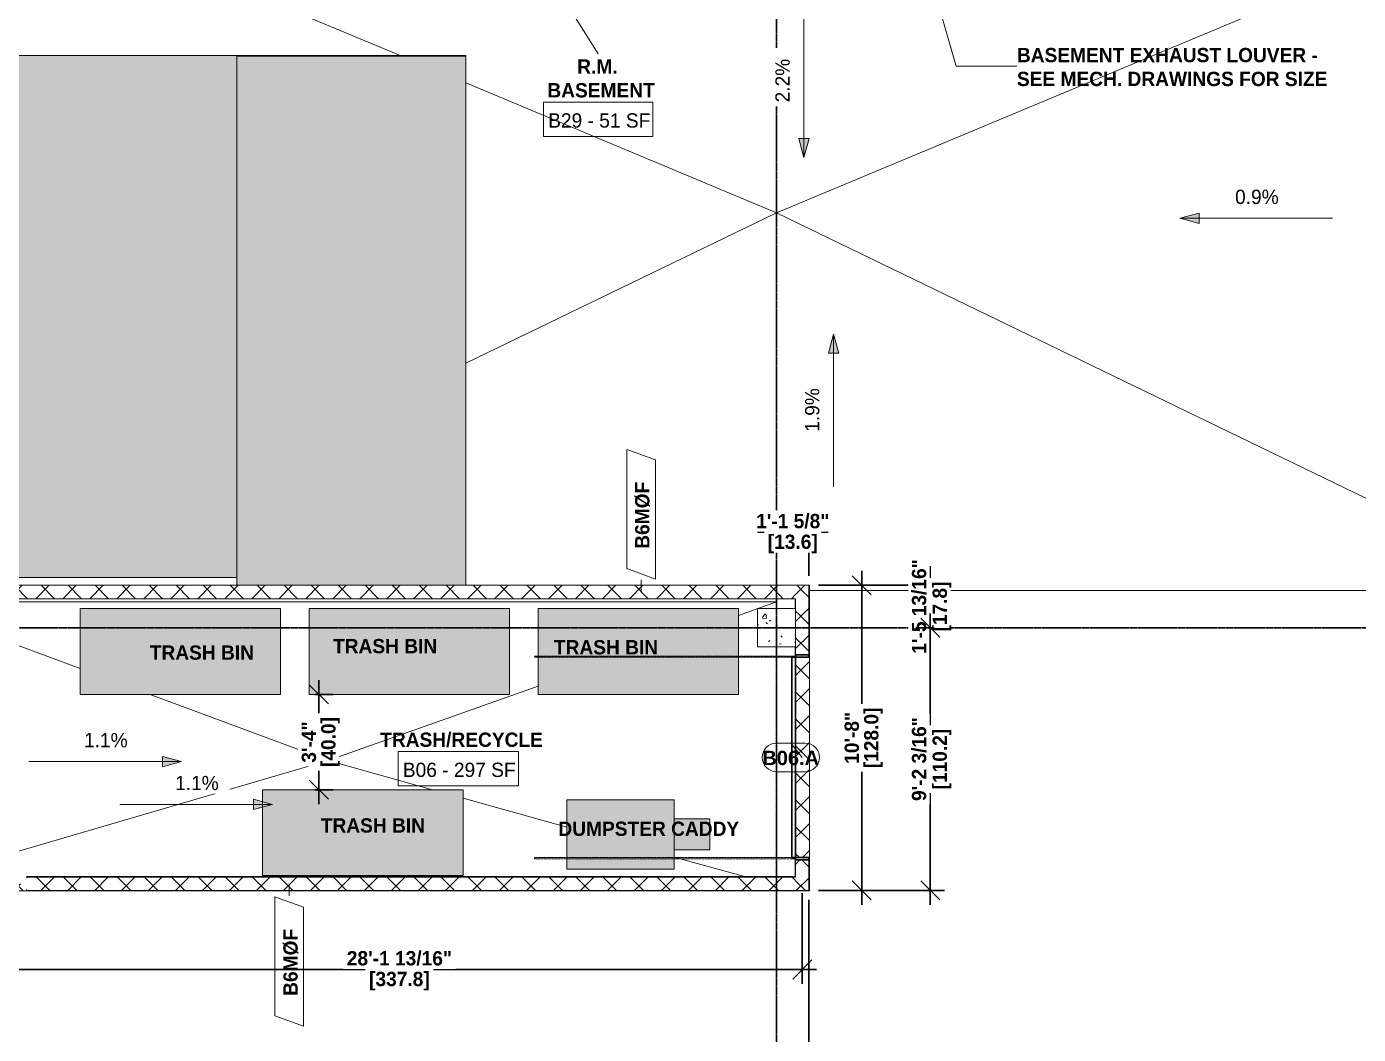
# Model space of a CAD drawing. Header units: inches. Extents: x -4124 to -1807, y 11006 to 12379.
# Drawn here: x -3142 to -2583, y 11365 to 11787 of the extents above; entities that cross this region are included whole.
import ezdxf

# ---------------------------------------------------------------- set-up
doc = ezdxf.new("R2010")
doc.units = ezdxf.units.IN
doc.header["$MEASUREMENT"] = 0
for name, pattern in [('Dash', [0.25, 0.125, -0.125]), ('Grid Line 1_2_', [0.875, 0.5, -0.125, 0.125, -0.125]), ('Grid Line 1_2__2_', [0.875, 0.5, -0.125, 0.125, -0.125])]:
    doc.linetypes.add(name, pattern=pattern)
for name, color, linetype, lineweight in [('0-1', 7, 'Continuous', 5), ('0-5', 8, 'Continuous', 9), ('A-ANNO-DIMS-1', 211, 'Continuous', 30), ('A-AREA-IDEN', 2, 'Continuous', 9), ('A-DOOR-3', 31, 'Continuous', 9), ('A-DOOR-4', 31, 'Continuous', 30), ('A-DOOR-FRAM', 31, 'Continuous', 30), ('A-DOOR-HDLN', 31, 'Dash', 18), ('A-DOOR-IDEN', 31, 'Continuous', 9), ('A-FLOR-1', 9, 'Continuous', 18), ('A-FLOR-2', 7, 'Continuous', 9), ('A-FLOR-3', 253, 'Continuous', 5), ('A-GENM', 5, 'Continuous', 9), ('A-WALL-IDEN', 211, 'Continuous', 9), ('A-WALL-PATT-4', 252, 'Continuous', 9), ('A-WALL-PATT-5', 111, 'Continuous', 9), ('G-ANNO-DIMS', 111, 'Continuous', 9), ('G-ANNO-TEXT', 231, 'Continuous', 9), ('Q-SPCQ', 91, 'Continuous', 9), ('S-COLS', 52, 'Continuous', 9), ('S-COLS-1', 7, 'Continuous', 9), ('S-FNDN-3', 7, 'Continuous', 9), ('S-FNDN-6', 32, 'Continuous', 9), ('S-GRID-1', 1, 'Grid Line 1_2_', 9), ('S-GRID-2', 1, 'Grid Line 1_2__2_', 30)]:
    doc.layers.add(name, color=color, linetype=linetype, lineweight=lineweight)
doc.styles.add('Arial_B', font='arialbd.ttf', dxfattribs={"height": 6})
doc.styles.add('Century Gothic', font='ufonts.com_century-gothic.ttf', dxfattribs={"height": 6})
doc.styles.add('Century Gothic_B', font='GOTHICB.TTF', dxfattribs={"height": 6})
doc.dimstyles.new('OD__1_16__Tol__', dxfattribs={"dimscale": 12, "dimtxt": 6.26501, "dimasz": 0.666667, "dimexe": 0.5, "dimexo": 0.333333, "dimgap": 0.083333, "dimtad": 1, "dimdec": 4, "dimrnd": 0.0625, "dimzin": 3, "dimdsep": 46, "dimlunit": 4, "dimtxsty": 'Century Gothic_B', "dimblk1": 'OBLIQUE', "dimblk2": 'OBLIQUE', "dimsah": 1, "dimcen": 0.09, "dimdle": 0.5, "dimazin": 0, "dimtfac": 1, "dimtdec": 4, "dimtix": 1, "dimtmove": 0, "dimatfit": 3, "dimfxl": 1, "dimtvp": 1, "dimtfill": 1, "dimfrac": 2, "dimtolj": 1, "dimtzin": 0, "dimlwd": 30, "dimlwe": 30, "dimarcsym": 2})
pattern_1 = [(45, (0, 0), (-5.656854, 5.656854), []), (135, (0, 0), (-5.656854, -5.656854), [])]

# ---------------------------------------------------------------- blocks, each defined once
blk = doc.blocks.new('CTR - 1st Phase - Shell_rvt-1-ENLARGED FLOOR PLAN - BASEMENT - EAST')
at = {"layer": 'A-FLOR-1'}
for p, q in [((-3146.32, 11842.65), (-2985.07, 11775.19)), ((-2521.39, 11837.19), (-2827.32, 11709.19)), ((-2957.55, 11763.68), (-2827.32, 11709.19)), ((-2957.55, 11646.12), (-2827.32, 11709.19)), ((-2827.32, 11709.19), (-2500.32, 11550.83)), ((-2500.32, 11550.83), (-2813.51, 11550.83)), ((-3154.32, 11546.03), (-2827.32, 11546.03)), ((-2843.26, 11540.39), (-2827.32, 11546.03)), ((-2827.32, 11546.03), (-2827.32, 11543.19)), ((-3119.26, 11518.14), (-3146.32, 11528.21)), ((-2827.32, 11527.19), (-2827.32, 11430.8)), ((-3015.33, 11479.46), (-3089.97, 11507.24)), ((-3015.33, 11479.46), (-2927.26, 11510.65)), ((-3177.95, 11431.82), (-3015.33, 11479.46)), ((-2971.48, 11467.24), (-3015.33, 11479.46)), ((-2915.26, 11451.57), (-2958.75, 11463.69)), ((-2840.78, 11430.8), (-2870.26, 11439.02))]:
    blk.add_line(p, q, dxfattribs=at)
at = {"layer": 'A-FLOR-2'}
for p, q in [((-3017.11, 11775.19), (-2985.07, 11775.19)), ((-2985.07, 11775.19), (-2957.55, 11775.19)), ((-2957.55, 11775.19), (-2957.55, 11774.99))]:
    blk.add_line(p, q, dxfattribs=at)
at = {"layer": 'S-GRID-1'}
for p, q in [((-2827.32, 11005.88), (-2827.32, 12345.93)), ((-1807.14, 11535.19), (-4091.58, 11535.19))]:
    blk.add_line(p, q, dxfattribs=at)
blk = doc.blocks.new('Floors 1 - Floors 1-1684033-ENLARGED FLOOR PLAN - BASEMENT - EAST')
at = {"layer": 'A-FLOR-2'}
blk.add_line((-3053.55, 11775.19), (-3017.11, 11775.19), dxfattribs=at)
blk = doc.blocks.new('CTR - 1st Phase - Structure_rvt-1-ENLARGED FLOOR PLAN - BASEMENT - EAST')
at = {"layer": 'A-FLOR-3'}
for points in [[(-3053.55, 11556.19), (-3053.55, 11775.19), (-3562.18, 11775.19), (-3562.18, 11556.19), (-3054.24, 11556.19)], [(-3050.4, 11552.99), (-2957.55, 11552.99), (-2957.55, 11774.99), (-3053.55, 11774.99), (-3053.55, 11552.99)]]:
    blk.add_hatch(color=256, dxfattribs=at).paths.add_polyline_path(points, flags=0)
at = {"layer": 'A-WALL-PATT-4'}
h = blk.add_hatch(dxfattribs=at)
h.set_pattern_fill('FP_7', color=256, style=0, pattern_type=2)
h.set_pattern_definition(pattern_1)
h.paths.add_polyline_path([(-2819.32, 11547.36), (-2819.51, 11547.36), (-2819.51, 11543.19), (-2819.32, 11543.19), (-2819.32, 11547.18)], flags=0)
h.paths.add_polyline_path([(-2813.7, 11552.99), (-2819.32, 11552.99), (-2819.32, 11547.36), (-2814.64, 11552.05)], flags=0)
h.paths.add_polyline_path([(-2819.32, 11438.8), (-2813.7, 11438.8), (-2813.7, 11437.8), (-2819.32, 11437.8)], flags=0)
h.paths.add_polyline_path([(-2819.32, 11424.8), (-2813.51, 11424.8), (-2813.51, 11552.99), (-2813.7, 11552.99), (-2813.7, 11552.16), (-2816.99, 11537.59), (-2818.6, 11544.34), (-2819.32, 11543.11), (-2819.34, 11527.19), (-2819.51, 11527.19), (-2819.51, 11522.8), (-2819.32, 11522.8), (-2819.32, 11438.8), (-2819.51, 11438.8), (-2819.51, 11430.61), (-2819.32, 11430.61), (-2819.32, 11424.99), (-2819.51, 11424.99), (-2819.51, 11424.8)], flags=0)
h.paths.add_polyline_path([(-2819.07, 11522.8), (-2819.32, 11522.8), (-2819.32, 11523.8), (-2813.7, 11523.8), (-2813.7, 11522.8), (-2814.64, 11522.8)], flags=0)
h = blk.add_hatch(dxfattribs=at)
h.set_pattern_fill('FP_7', color=256, style=0, pattern_type=2)
h.set_pattern_definition(pattern_1)
h.paths.add_polyline_path([(-3182.28, 11424.8), (-2819.51, 11424.8), (-2819.51, 11430.8), (-3141.7, 11430.8), (-3141.7, 11425.36), (-3143.7, 11425.36), (-3143.7, 11427.3), (-3144.32, 11427.3), (-3144.32, 11429.18), (-3143.7, 11429.18), (-3143.7, 11430.8), (-3179.7, 11430.8), (-3179.7, 11429.18), (-3179.07, 11429.18), (-3179.07, 11427.3), (-3179.7, 11427.3), (-3179.7, 11425.36), (-3181.7, 11425.36), (-3181.7, 11430.8), (-3192.07, 11430.8), (-3192.07, 11430.61), (-3197.7, 11430.61), (-3197.7, 11430.8), (-3197.89, 11430.8), (-3197.89, 11424.8), (-3194.22, 11424.8)], flags=0)
at = {"layer": 'S-COLS'}
h = blk.add_hatch(dxfattribs=at)
h.set_pattern_fill('FP_2', color=256, style=0, pattern_type=2)
h.set_pattern_definition([(50, (0, 0), (18.362056, -1.606828), [1.92, -21.12]), (355, (0, 0), (-3.552257, 19.255874), [1.536, -16.896]), (100.451, (1.53, -0.134), (14.81021, 17.649286), [1.632, -17.949]), (46.184, (0, 5.12), (27.32125, -4.237615), [2.88, -31.68]), (96.636, (2.277, 4.767), (23.927535, 24.937167), [2.448, -26.924]), (351.184, (0, 5.12), (23.927645, 24.937426), [2.304, -25.344]), (21, (2.56, 3.84), (15.28081, -10.307465), [1.92, -21.12]), (326, (2.56, 3.84), (6.22856, 18.563735), [1.536, -16.896]), (71.451, (3.833, 2.981), (21.509846, 8.25628), [1.632, -17.949]), (37.5, (0, 0), (0.3110953, 8.5225365), [0.845, -15.846, 0.845, -16.307, -16.96]), (37.5, (0, 0), (0.3110953, 8.5225365), [-33.843, 0.845, -16.115]), (7.5, (0, 0), (6.7346365, 10.0974314), [0.845, -8.934, 0.845, -15.462, -6.464]), (7.5, (0, 0), (6.7346365, 10.0974314), [-26.086, 0.845, -5.619]), (327.5, (-5.709, 0), (13.6661073, -0.5771864), [0.845, -5.555, 0.845, -19.123, -26.496]), (327.5, (-5.709, 0), (13.6661073, -0.5771864), [-26.368, 0.845, -25.651]), (317.5, (-8.269, 0), (14.929853, 2.562859), [0.845, -7.475, 0.845, -12.416, -18.816]), (317.5, (-8.269, 0), (14.929853, 2.562859), [-21.581, 0.845, -17.971])])
h.paths.add_polyline_path([(-2819.32, 11527.19), (-2819.32, 11543.19), (-2835.32, 11543.19), (-2835.32, 11527.19), (-2819.34, 11527.19)], flags=0)
at = {"layer": 'A-FLOR-2'}
for p, q in [((-3053.55, 11775.19), (-3154.32, 11775.19)), ((-3053.55, 11556.19), (-3053.55, 11775.19)), ((-2957.55, 11774.99), (-3053.55, 11774.99)), ((-3053.55, 11774.99), (-3053.55, 11552.99)), ((-2957.55, 11552.99), (-2957.55, 11774.99)), ((-3154.32, 11556.19), (-3053.55, 11556.19))]:
    blk.add_line(p, q, dxfattribs=at)
at = {"layer": 'S-COLS-1'}
for p, q in [((-2819.51, 11543.19), (-2835.32, 11543.19)), ((-2835.32, 11543.19), (-2835.32, 11543.11)), ((-2835.32, 11543.11), (-2835.32, 11527.27)), ((-2819.32, 11543.19), (-2819.51, 11543.19)), ((-2819.32, 11543.11), (-2819.32, 11543.19)), ((-2819.32, 11527.27), (-2819.32, 11543.11)), ((-2835.32, 11527.27), (-2835.32, 11527.19)), ((-2835.32, 11527.19), (-2819.51, 11527.19)), ((-2819.51, 11527.19), (-2819.32, 11527.19)), ((-2819.32, 11527.19), (-2819.32, 11527.27))]:
    blk.add_line(p, q, dxfattribs=at)
at = {"layer": 'S-FNDN-3'}
for p, q in [((-2813.51, 11552.99), (-2819.51, 11552.99)), ((-2813.51, 11424.8), (-2813.51, 11552.99)), ((-2819.51, 11546.99), (-2819.51, 11543.19)), ((-2819.51, 11543.19), (-2819.32, 11543.19)), ((-2819.32, 11543.19), (-2819.32, 11543.11)), ((-2819.32, 11543.11), (-2819.32, 11527.27)), ((-2819.51, 11527.19), (-2819.51, 11522.8)), ((-2819.32, 11527.19), (-2819.51, 11527.19)), ((-2819.32, 11527.27), (-2819.32, 11527.19)), ((-2819.51, 11438.8), (-2819.51, 11430.8)), ((-2819.51, 11430.8), (-3141.7, 11430.8)), ((-3197.89, 11424.8), (-2819.51, 11424.8)), ((-2819.51, 11424.8), (-2813.51, 11424.8))]:
    blk.add_line(p, q, dxfattribs=at)
at = {"layer": 'S-GRID-2'}
for p, q in [((-2827.32, 11005.88), (-2827.32, 12247.5)), ((-1807.14, 11535.19), (-4076.95, 11535.19))]:
    blk.add_line(p, q, dxfattribs=at)
at = {"layer": '0-5'}
blk.add_blockref('Floors 1 - Floors 1-1684033-ENLARGED FLOOR PLAN - BASEMENT - EAST', (0, 0), dxfattribs=at)
blk = doc.blocks.new('Trash_Bin_3753 - 2-Yard Bin-2253474-ENLARGED FLOOR PLAN - BASEMENT - EAST')
at = {"layer": 'Q-SPCQ'}
blk.add_hatch(color=256, dxfattribs=at).paths.add_polyline_path([(3.26, -18), (42, -18), (42, 18), (-42, 18), (-42, -18), (-30.42, -18)], flags=0)
for p, q in [((-42, -18), (-42, 18)), ((42, 18), (-42, 18)), ((42, 18), (42, -18)), ((42, -18), (-42, -18))]:
    blk.add_line(p, q, dxfattribs=at)
blk = doc.blocks.new('OVERHEAD GARAGE DOOR - 7_X8_-2198361-ENLARGED FLOOR PLAN - BASEMENT - EAST')
at = {"layer": 'A-DOOR-4'}
for p, q in [((42, -2.9375), (-42, -2.9375)), ((-42, -2.9375), (-42, -4.4375)), ((-42, -4.4375), (42, -4.4375)), ((42, -4.4375), (42, -2.9375))]:
    blk.add_line(p, q, dxfattribs=at)
at = {"layer": 'A-DOOR-FRAM'}
for p, q in [((-42, 2.6875), (-43, 2.6875)), ((-43, 2.6875), (-43, -2.9375)), ((-42, -2.9375), (-42, 2.6875)), ((42, 2.6875), (42, -2.9375)), ((43, 2.6875), (42, 2.6875)), ((43, -2.9375), (43, 2.6875)), ((-43, -2.9375), (-42, -2.9375)), ((42, -2.9375), (43, -2.9375))]:
    blk.add_line(p, q, dxfattribs=at)
at = {"layer": 'A-DOOR-HDLN'}
for p, q in [((-42.5, -112.4375), (-42.5, -2.9375)), ((-42, -4.4375), (-42, -112.4375)), ((42, -4.4375), (42, -112.4375)), ((42.5, -112.4375), (42.5, -2.9375)), ((-42, -112.4375), (-42.5, -112.4375)), ((42, -112.4375), (42.5, -112.4375))]:
    blk.add_line(p, q, dxfattribs=at)
blk = doc.blocks.new('Dumpster Caddy - Dumpster Caddy-2254731-ENLARGED FLOOR PLAN - BASEMENT - EAST')
at = {"layer": 'A-GENM'}
for points in [[(45, 0), (45, 29), (0, 29), (0, 0)], [(45, 8), (60, 8), (60, 21), (45, 21), (45, 14.84)]]:
    blk.add_hatch(color=256, dxfattribs=at).paths.add_polyline_path(points, flags=0)
for p, q in [((45, 29), (0, 29)), ((0, 29), (0, 0)), ((45, 0), (45, 29)), ((60, 21), (45, 21)), ((60, 8), (60, 21)), ((45, 8), (60, 8)), ((0, 0), (45, 0))]:
    blk.add_line(p, q, dxfattribs=at)
blk = doc.blocks.new('Door Tag - Plans-594102-ENLARGED FLOOR PLAN - BASEMENT - EAST')
at = {"layer": 'A-DOOR-IDEN'}
for p, q in [((0.09375, 0.09375), (-0.09375, 0.09375)), ((-0.09375, -0.09375), (0.09375, -0.09375))]:
    blk.add_line(p, q, dxfattribs=at)
for centre, start, end in [((-0.09375, 0), 90, 270), ((0.09375, 0), 270, 90)]:
    blk.add_arc(centre, 0.09375, start, end, dxfattribs=at)
blk = doc.blocks.new('_Oblique')
at = {"color": 0, "linetype": 'ByBlock', "lineweight": -2}
blk.add_line((-0.5, -0.5), (0.5, 0.5), dxfattribs=at)
blk = doc.blocks.new('DIMBLOCK30-ENLARGED FLOOR PLAN - BASEMENT - EAST')
at = {"layer": 'A-ANNO-DIMS-1', "color": 0, "lineweight": 30, "transparency": 16777216}
for p, q in [((-2816.51, 11423.8), (-2816.51, 11385.85)), ((-3160.32, 11391.85), (-2810.51, 11391.85)), ((-3154.32, 11393.5), (-3154.32, 11385.85))]:
    blk.add_line(p, q, dxfattribs=at)
at = {"layer": 'Defpoints', "color": 0, "transparency": 16777216}
for p in [(-2816.51, 11427.8), (-3154.32, 11397.5), (-2816.51, 11391.85)]:
    blk.add_point(p, dxfattribs=at)
at = {"layer": 'A-ANNO-DIMS-1', "color": 0, "lineweight": 30, "transparency": 16777216, "xscale": 7.999999999999998, "yscale": 7.999999999999998, "zscale": 7.999999999999998, "rotation": 180}
blk.add_blockref('_Oblique', (-3154.32, 11391.85), dxfattribs=at)
at = {"layer": 'A-ANNO-DIMS-1', "color": 0, "lineweight": 30, "transparency": 16777216, "xscale": 7.999999999999998, "yscale": 7.999999999999998, "zscale": 7.999999999999998}
blk.add_blockref('_Oblique', (-2816.51, 11391.85), dxfattribs=at)
at = {"layer": 'A-ANNO-DIMS-1', "color": 0, "transparency": 16777216, "insert": (-2985.42, 11396.47), "char_height": 6, "attachment_point": 5, "style": 'Century Gothic_B', "bg_fill": 3, "box_fill_scale": 1.25, "bg_fill_color": 256, "bg_fill_true_color": 13158600, "bg_fill_transparency": 0}
blk.add_mtext('\\A1;28\'-1 13/16"', dxfattribs=at)
at = {"layer": 'A-ANNO-DIMS-1', "color": 0, "transparency": 16777216, "insert": (-2985.42, 11386.96), "char_height": 6, "attachment_point": 5, "style": 'Century Gothic_B', "bg_fill": 3, "box_fill_scale": 1.25, "bg_fill_color": 256, "bg_fill_true_color": 13158600, "bg_fill_transparency": 0}
blk.add_mtext('\\A1;[337.8]', dxfattribs=at)
blk = doc.blocks.new('DIMBLOCK31-ENLARGED FLOOR PLAN - BASEMENT - EAST')
at = {"layer": 'A-ANNO-DIMS-1', "color": 0, "lineweight": 30, "transparency": 16777216}
for p, q in [((-2762.85, 11552.99), (-2762.85, 11560.99)), ((-2809.7, 11552.99), (-2756.85, 11552.99)), ((-2762.85, 11552.99), (-2762.85, 11535.19)), ((-2761.19, 11535.19), (-2768.85, 11535.19)), ((-2762.85, 11535.19), (-2762.85, 11527.19))]:
    blk.add_line(p, q, dxfattribs=at)
at = {"layer": 'Defpoints', "color": 0, "transparency": 16777216}
blk.add_point((-2813.7, 11552.99), dxfattribs=at)
at = {"layer": 'A-ANNO-DIMS-1', "color": 0, "lineweight": 30, "transparency": 16777216, "xscale": 7.999999999999998, "yscale": 7.999999999999998, "zscale": 7.999999999999998}
for p, rotation in [((-2762.85, 11552.99), 270), ((-2762.85, 11535.19), 90)]:
    blk.add_blockref('_Oblique', p, dxfattribs=dict(at, rotation=rotation))
at = {"layer": 'A-ANNO-DIMS-1', "color": 0, "transparency": 16777216, "insert": (-2767.47, 11544.09), "char_height": 6, "attachment_point": 5, "rotation": 90, "style": 'Century Gothic_B', "bg_fill": 3, "box_fill_scale": 1.25, "bg_fill_color": 256, "bg_fill_true_color": 13158600, "bg_fill_transparency": 0}
blk.add_mtext('\\A1;1\'-5 13/16"', dxfattribs=at)
at = {"layer": 'A-ANNO-DIMS-1', "color": 0, "transparency": 16777216, "insert": (-2757.96, 11544.09), "char_height": 6, "attachment_point": 5, "rotation": 90, "style": 'Century Gothic_B', "bg_fill": 3, "box_fill_scale": 1.25, "bg_fill_color": 256, "bg_fill_true_color": 13158600, "bg_fill_transparency": 0}
blk.add_mtext('\\A1;[17.8]', dxfattribs=at)
at = {"layer": 'Defpoints', "color": 0, "transparency": 16777216}
for p in [(-2762.85, 11535.19), (-2757.19, 11535.19)]:
    blk.add_point(p, dxfattribs=at)
blk = doc.blocks.new('DIMBLOCK32-ENLARGED FLOOR PLAN - BASEMENT - EAST')
at = {"layer": 'A-ANNO-DIMS-1', "color": 0, "lineweight": 30, "transparency": 16777216}
for p, q in [((-2762.85, 11541.19), (-2762.85, 11418.99)), ((-2761.19, 11535.19), (-2768.85, 11535.19)), ((-2809.7, 11424.99), (-2756.85, 11424.99))]:
    blk.add_line(p, q, dxfattribs=at)
at = {"layer": 'Defpoints', "color": 0, "transparency": 16777216}
for p in [(-2757.19, 11535.19), (-2813.7, 11424.99), (-2762.85, 11424.99)]:
    blk.add_point(p, dxfattribs=at)
at = {"layer": 'A-ANNO-DIMS-1', "color": 0, "lineweight": 30, "transparency": 16777216, "xscale": 7.999999999999998, "yscale": 7.999999999999998, "zscale": 7.999999999999998}
for p, rotation in [((-2762.85, 11535.19), 90), ((-2762.85, 11424.99), 270)]:
    blk.add_blockref('_Oblique', p, dxfattribs=dict(at, rotation=rotation))
at = {"layer": 'A-ANNO-DIMS-1', "color": 0, "transparency": 16777216, "insert": (-2767.47, 11480.09), "char_height": 6, "attachment_point": 5, "rotation": 90, "style": 'Century Gothic_B', "bg_fill": 3, "box_fill_scale": 1.25, "bg_fill_color": 256, "bg_fill_true_color": 13158600, "bg_fill_transparency": 0}
blk.add_mtext('\\A1;9\'-2 3/16"', dxfattribs=at)
at = {"layer": 'A-ANNO-DIMS-1', "color": 0, "transparency": 16777216, "insert": (-2757.96, 11480.09), "char_height": 6, "attachment_point": 5, "rotation": 90, "style": 'Century Gothic_B', "bg_fill": 3, "box_fill_scale": 1.25, "bg_fill_color": 256, "bg_fill_true_color": 13158600, "bg_fill_transparency": 0}
blk.add_mtext('\\A1;[110.2]', dxfattribs=at)
blk = doc.blocks.new('Wall Tag - Arch Wall-633520-ENLARGED FLOOR PLAN - BASEMENT - EAST')
at = {"layer": 'A-WALL-IDEN'}
for p, q in [((-0.3561, 0.0937), (-0.4244, -0.0937)), ((0.4244, 0.0937), (-0.3561, 0.0937)), ((0.3561, -0.0937), (0.4244, 0.0937)), ((-0.4244, -0.0937), (0.3561, -0.0937))]:
    blk.add_line(p, q, dxfattribs=at)
blk = doc.blocks.new('DIMBLOCK39-ENLARGED FLOOR PLAN - BASEMENT - EAST')
at = {"layer": 'A-ANNO-DIMS-1', "color": 0, "lineweight": 30, "transparency": 16777216}
for p, q in [((-3019.19, 11461.24), (-3019.19, 11513.24)), ((-3020.85, 11507.24), (-3013.19, 11507.24)), ((-3020.85, 11467.24), (-3013.19, 11467.24))]:
    blk.add_line(p, q, dxfattribs=at)
at = {"layer": 'Defpoints', "color": 0, "transparency": 16777216}
for p in [(-3024.85, 11507.24), (-3019.19, 11507.24), (-3024.85, 11467.24)]:
    blk.add_point(p, dxfattribs=at)
at = {"layer": 'A-ANNO-DIMS-1', "color": 0, "lineweight": 30, "transparency": 16777216, "xscale": 7.999999999999998, "yscale": 7.999999999999998, "zscale": 7.999999999999998}
for p, rotation in [((-3019.19, 11507.24), 90), ((-3019.19, 11467.24), 270)]:
    blk.add_blockref('_Oblique', p, dxfattribs=dict(at, rotation=rotation))
at = {"layer": 'A-ANNO-DIMS-1', "color": 0, "transparency": 16777216, "insert": (-3023.34, 11487.24), "char_height": 6, "attachment_point": 5, "rotation": 90, "style": 'Century Gothic_B', "bg_fill": 3, "box_fill_scale": 1.25, "bg_fill_color": 256, "bg_fill_true_color": 13158600, "bg_fill_transparency": 0}
blk.add_mtext('\\A1;3\'-4"', dxfattribs=at)
at = {"layer": 'A-ANNO-DIMS-1', "color": 0, "transparency": 16777216, "insert": (-3014.3, 11487.24), "char_height": 6, "attachment_point": 5, "rotation": 90, "style": 'Century Gothic_B', "bg_fill": 3, "box_fill_scale": 1.25, "bg_fill_color": 256, "bg_fill_true_color": 13158600, "bg_fill_transparency": 0}
blk.add_mtext('\\A1;[40.0]', dxfattribs=at)
blk = doc.blocks.new('DIMBLOCK40-ENLARGED FLOOR PLAN - BASEMENT - EAST')
at = {"layer": 'A-ANNO-DIMS-1', "color": 0, "lineweight": 30, "transparency": 16777216}
for p, q in [((-2791.57, 11558.99), (-2791.57, 11418.99)), ((-2809.7, 11552.99), (-2785.57, 11552.99)), ((-2809.7, 11424.99), (-2785.57, 11424.99))]:
    blk.add_line(p, q, dxfattribs=at)
at = {"layer": 'Defpoints', "color": 0, "transparency": 16777216}
for p in [(-2813.7, 11552.99), (-2813.7, 11424.99), (-2791.57, 11424.99)]:
    blk.add_point(p, dxfattribs=at)
at = {"layer": 'A-ANNO-DIMS-1', "color": 0, "lineweight": 30, "transparency": 16777216, "xscale": 7.999999999999998, "yscale": 7.999999999999998, "zscale": 7.999999999999998}
for p, rotation in [((-2791.57, 11552.99), 90), ((-2791.57, 11424.99), 270)]:
    blk.add_blockref('_Oblique', p, dxfattribs=dict(at, rotation=rotation))
at = {"layer": 'A-ANNO-DIMS-1', "color": 0, "transparency": 16777216, "insert": (-2795.72, 11488.99), "char_height": 6, "attachment_point": 5, "rotation": 90, "style": 'Century Gothic_B', "bg_fill": 3, "box_fill_scale": 1.25, "bg_fill_color": 256, "bg_fill_true_color": 13158600, "bg_fill_transparency": 0}
blk.add_mtext('\\A1;10\'-8"', dxfattribs=at)
at = {"layer": 'A-ANNO-DIMS-1', "color": 0, "transparency": 16777216, "insert": (-2786.68, 11488.99), "char_height": 6, "attachment_point": 5, "rotation": 90, "style": 'Century Gothic_B', "bg_fill": 3, "box_fill_scale": 1.25, "bg_fill_color": 256, "bg_fill_true_color": 13158600, "bg_fill_transparency": 0}
blk.add_mtext('\\A1;[128.0]', dxfattribs=at)
blk = doc.blocks.new('DIMBLOCK41-ENLARGED FLOOR PLAN - BASEMENT - EAST')
at = {"layer": 'A-ANNO-DIMS-1', "color": 0, "lineweight": 30, "transparency": 16777216}
for p, q in [((-3197.7, 11420.99), (-3197.7, 11315.03)), ((-2813.7, 11420.99), (-2813.7, 11315.03)), ((-3203.7, 11321.03), (-2807.7, 11321.03))]:
    blk.add_line(p, q, dxfattribs=at)
at = {"layer": 'Defpoints', "color": 0, "transparency": 16777216}
for p in [(-3197.7, 11424.99), (-2813.7, 11424.99), (-2813.7, 11321.03)]:
    blk.add_point(p, dxfattribs=at)
at = {"layer": 'A-ANNO-DIMS-1', "color": 0, "lineweight": 30, "transparency": 16777216, "xscale": 7.999999999999998, "yscale": 7.999999999999998, "zscale": 7.999999999999998, "rotation": 180}
blk.add_blockref('_Oblique', (-3197.7, 11321.03), dxfattribs=at)
at = {"layer": 'A-ANNO-DIMS-1', "color": 0, "lineweight": 30, "transparency": 16777216, "xscale": 7.999999999999998, "yscale": 7.999999999999998, "zscale": 7.999999999999998}
blk.add_blockref('_Oblique', (-2813.7, 11321.03), dxfattribs=at)
at = {"layer": 'A-ANNO-DIMS-1', "color": 0, "transparency": 16777216, "insert": (-3005.7, 11325.18), "char_height": 6, "attachment_point": 5, "style": 'Century Gothic_B', "bg_fill": 3, "box_fill_scale": 1.25, "bg_fill_color": 256, "bg_fill_true_color": 13158600, "bg_fill_transparency": 0}
blk.add_mtext('\\A1;32\'-0"', dxfattribs=at)
at = {"layer": 'A-ANNO-DIMS-1', "color": 0, "transparency": 16777216, "insert": (-3005.7, 11316.14), "char_height": 6, "attachment_point": 5, "style": 'Century Gothic_B', "bg_fill": 3, "box_fill_scale": 1.25, "bg_fill_color": 256, "bg_fill_true_color": 13158600, "bg_fill_transparency": 0}
blk.add_mtext('\\A1;[384.0]', dxfattribs=at)
blk = doc.blocks.new('DIMBLOCK42-ENLARGED FLOOR PLAN - BASEMENT - EAST')
at = {"layer": 'A-ANNO-DIMS-1', "color": 0, "lineweight": 30, "transparency": 16777216}
for p, q in [((-2813.7, 11556.99), (-2813.7, 11581.22)), ((-2827.32, 11575.22), (-2835.32, 11575.22)), ((-2827.32, 11576.88), (-2827.32, 11569.22)), ((-2827.32, 11575.22), (-2813.7, 11575.22)), ((-2813.7, 11575.22), (-2805.7, 11575.22))]:
    blk.add_line(p, q, dxfattribs=at)
at = {"layer": 'Defpoints', "color": 0, "transparency": 16777216}
blk.add_point((-2813.7, 11552.99), dxfattribs=at)
at = {"layer": 'A-ANNO-DIMS-1', "color": 0, "lineweight": 30, "transparency": 16777216, "xscale": 7.999999999999998, "yscale": 7.999999999999998, "zscale": 7.999999999999998}
blk.add_blockref('_Oblique', (-2827.32, 11575.22), dxfattribs=at)
at = {"layer": 'A-ANNO-DIMS-1', "color": 0, "lineweight": 30, "transparency": 16777216, "xscale": 7.999999999999998, "yscale": 7.999999999999998, "zscale": 7.999999999999998, "rotation": 180}
blk.add_blockref('_Oblique', (-2813.7, 11575.22), dxfattribs=at)
at = {"layer": 'A-ANNO-DIMS-1', "color": 0, "transparency": 16777216, "insert": (-2820.51, 11579.84), "char_height": 6, "attachment_point": 5, "style": 'Century Gothic_B', "bg_fill": 3, "box_fill_scale": 1.25, "bg_fill_color": 256, "bg_fill_true_color": 13158600, "bg_fill_transparency": 0}
blk.add_mtext('\\A1;1\'-1 5/8"', dxfattribs=at)
at = {"layer": 'Defpoints', "color": 0, "transparency": 16777216}
blk.add_point((-2827.32, 11580.88), dxfattribs=at)
at = {"layer": 'A-ANNO-DIMS-1', "color": 0, "transparency": 16777216, "insert": (-2820.51, 11570.34), "char_height": 6, "attachment_point": 5, "style": 'Century Gothic_B', "bg_fill": 3, "box_fill_scale": 1.25, "bg_fill_color": 256, "bg_fill_true_color": 13158600, "bg_fill_transparency": 0}
blk.add_mtext('\\A1;[13.6]', dxfattribs=at)
at = {"layer": 'Defpoints', "color": 0, "transparency": 16777216}
blk.add_point((-2813.7, 11575.22), dxfattribs=at)

msp = doc.modelspace()

# ---------------------------------------------------------------- hatches: boundary and pattern name
at = {"layer": 'A-WALL-PATT-5'}
h = msp.add_hatch(dxfattribs=at)
h.set_pattern_fill('FP_7', color=256, style=0, pattern_type=2)
h.set_pattern_definition(pattern_1)
h.paths.add_polyline_path([(-2957.55421, 11547.3644), (-2819.32374, 11547.3644), (-2819.32374, 11552.9894), (-3154.32374, 11552.9894), (-3154.32374, 11547.3644), (-3016.71832, 11547.3644)], flags=0)
h = msp.add_hatch(dxfattribs=at)
h.set_pattern_fill('FP_7', color=256, style=0, pattern_type=2)
h.set_pattern_definition(pattern_1)
h.paths.add_polyline_path([(-2816.98531, 11537.56899), (-2813.69874, 11552.15714), (-2813.69874, 11552.9894), (-2819.32374, 11547.3644), (-2819.32374, 11543.11066), (-2818.60135, 11544.3384), (-2818.38713, 11543.44105)], flags=0)
h = msp.add_hatch(dxfattribs=at)
h.set_pattern_fill('FP_7', color=256, style=0, pattern_type=2)
h.set_pattern_definition(pattern_1)
h.paths.add_polyline_path([(-2819.51124, 11424.9894), (-2819.32374, 11424.9894), (-2819.32374, 11430.6144), (-2819.51124, 11430.6144), (-2819.51124, 11424.99267)], flags=0)
at = {"layer": 'G-ANNO-DIMS'}
for points in [[(-2815.79839, 11732.42673), (-2813.6548, 11740.42673), (-2817.94199, 11740.42673)], [(-2658.16625, 11706.9303), (-2650.16625, 11704.78671), (-2650.16625, 11709.0739)], [(-2803.36392, 11658.28541), (-2805.50751, 11650.28541), (-2801.22032, 11650.28541)], [(-3038.56326, 11461.07577), (-3046.56326, 11463.21937), (-3046.56326, 11458.93218)]]:
    msp.add_hatch(color=256, dxfattribs=at).paths.add_polyline_path(points, flags=0)

# ---------------------------------------------------------------- linework, layer by layer
at = {"layer": 'A-AREA-IDEN'}
msp.add_line((-2978.5718, 11897.9513), (-2902.12948, 11775.9484), dxfattribs=at)
at = {"layer": 'A-AREA-IDEN', "flags": 128}
for points in [[(-2925.04287, 11755.63315), (-2879.2161, 11755.63315), (-2879.2161, 11741.30244), (-2925.04287, 11741.30244)], [(-2985.96908, 11483.25227), (-2935.4557, 11483.25227), (-2935.4557, 11468.92157), (-2985.96908, 11468.92157)]]:
    msp.add_lwpolyline(points, close=True, dxfattribs=at)
at = {"layer": 'A-DOOR-IDEN'}
msp.add_line((-2816.51124, 11480.8019), (-2821.30715, 11486.8019), dxfattribs=at)
at = {"layer": 'A-WALL-IDEN'}
msp.add_line((-2884.11157, 11550.1769), (-2884.11157, 11555.29304), dxfattribs=at)
at = {"layer": 'G-ANNO-DIMS'}
for p, q in [((-2815.79839, 11796.42673), (-2815.79839, 11732.42673)), ((-2813.6548, 11740.42673), (-2817.94199, 11740.42673)), ((-2817.94199, 11740.42673), (-2815.79839, 11732.42673)), ((-2815.79839, 11732.42673), (-2813.6548, 11740.42673)), ((-2650.16625, 11709.0739), (-2658.16625, 11706.9303)), ((-2650.16625, 11704.78671), (-2650.16625, 11709.0739)), ((-2658.16625, 11706.9303), (-2650.16625, 11704.78671)), ((-2594.16625, 11706.9303), (-2658.16625, 11706.9303)), ((-2803.36392, 11658.28541), (-2805.50751, 11650.28541)), ((-2801.22032, 11650.28541), (-2803.36392, 11658.28541)), ((-2803.36392, 11594.28541), (-2803.36392, 11658.28541)), ((-2805.50751, 11650.28541), (-2801.22032, 11650.28541)), ((-3076.7409, 11479.04172), (-3084.7409, 11481.18532)), ((-3084.7409, 11481.18532), (-3084.7409, 11476.89813)), ((-3140.7409, 11479.04172), (-3076.7409, 11479.04172)), ((-3038.56326, 11461.07577), (-3046.56326, 11463.21937)), ((-3046.56326, 11463.21937), (-3046.56326, 11458.93218)), ((-3102.56326, 11461.07577), (-3038.56326, 11461.07577)), ((-3046.56326, 11458.93218), (-3038.56326, 11461.07577))]:
    msp.add_line(p, q, dxfattribs=at)
at = {"layer": 'G-ANNO-TEXT'}
for p, q in [((-2773.85318, 11845.98199), (-2752.00168, 11770.71573)), ((-2752.00168, 11770.71573), (-2726.51843, 11770.71573))]:
    msp.add_line(p, q, dxfattribs=at)
at = {"layer": 'S-FNDN-6'}
for p, q in [((-2813.69874, 11552.9894), (-3154.32374, 11552.9894)), ((-2813.69874, 11523.8019), (-2813.69874, 11552.9894)), ((-3154.32374, 11547.3644), (-2819.32374, 11547.3644)), ((-2819.32374, 11547.3644), (-2819.32374, 11523.8019)), ((-2819.32374, 11437.8019), (-2819.32374, 11430.6144)), ((-2813.69874, 11424.9894), (-2813.69874, 11437.8019)), ((-2819.32374, 11430.6144), (-3141.69874, 11430.6144)), ((-3141.69874, 11425.3644), (-3141.69874, 11424.9894)), ((-3141.69874, 11424.9894), (-2813.69874, 11424.9894))]:
    msp.add_line(p, q, dxfattribs=at)

# ---------------------------------------------------------------- block references
at = {"layer": '0-1'}
for name in ['CTR - 1st Phase - Shell_rvt-1-ENLARGED FLOOR PLAN - BASEMENT - EAST', 'CTR - 1st Phase - Structure_rvt-1-ENLARGED FLOOR PLAN - BASEMENT - EAST']:
    msp.add_blockref(name, (0, 0), dxfattribs=at)
at = {"layer": 'A-DOOR-3', "rotation": 270}
msp.add_blockref('OVERHEAD GARAGE DOOR - 7_X8_-2198361-ENLARGED FLOOR PLAN - BASEMENT - EAST', (-2816.38624, 11480.8019), dxfattribs=at)
at = {"layer": 'A-DOOR-IDEN', "xscale": 63.99999999999997, "yscale": 63.99999999999997, "zscale": 63.99999999999997}
msp.add_blockref('Door Tag - Plans-594102-ENLARGED FLOOR PLAN - BASEMENT - EAST', (-2821.30715, 11480.8019), dxfattribs=at)
at = {"layer": 'A-GENM'}
msp.add_blockref('Dumpster Caddy - Dumpster Caddy-2254731-ENLARGED FLOOR PLAN - BASEMENT - EAST', (-2915.26124, 11433.9894), dxfattribs=at)
at = {"layer": 'A-WALL-IDEN', "xscale": 63.99999999999997, "yscale": 63.99999999999997, "zscale": 63.99999999999997, "rotation": 89.99999999999991}
msp.add_blockref('Wall Tag - Arch Wall-633520-ENLARGED FLOOR PLAN - BASEMENT - EAST', (-2884.11157, 11582.75646), dxfattribs=at)
at = {"layer": 'Q-SPCQ'}
for p in [(-3077.26124, 11525.2394), (-2981.26124, 11525.2394), (-2885.26124, 11525.2394), (-3000.74815, 11449.2394)]:
    msp.add_blockref('Trash_Bin_3753 - 2-Yard Bin-2253474-ENLARGED FLOOR PLAN - BASEMENT - EAST', p, dxfattribs=at)

# ---------------------------------------------------------------- texts
at = {"layer": 'A-AREA-IDEN', "char_height": 6, "attachment_point": 1}
for s, insert, width, style in [('R.M.', (-2910.88303, 11773.61506), 21.008, 'Century Gothic_B'), ('BASEMENT', (-2923.38303, 11763.61506), 51.308, 'Century Gothic_B'), ('B29 - 51 SF', (-2923.04287, 11750.96648), 50.5, 'Century Gothic'), ('TRASH/RECYCLE', (-2993.46829, 11491.23104), 79.184, 'Century Gothic_B'), ('B06 - 297 SF', (-2983.96908, 11478.58561), 56.156, 'Century Gothic')]:
    msp.add_mtext(s, dxfattribs=dict(at, insert=insert, width=width, style=style))
at = {"layer": 'A-DOOR-IDEN', "insert": (-2833.25281, 11483.56161), "char_height": 6, "width": 28.684, "attachment_point": 1, "style": 'Arial_B'}
msp.add_mtext('B06.A', dxfattribs=at)
at = {"layer": 'A-WALL-IDEN', "insert": (-2886.60664, 11568.32462), "char_height": 6, "width": 34.744, "attachment_point": 1, "rotation": 90, "style": 'Century Gothic_B'}
msp.add_mtext('B6MØF', dxfattribs=at)
at = {"layer": 'G-ANNO-TEXT', "char_height": 6, "attachment_point": 1, "style": 'Century Gothic_B'}
for s, insert, width in [('BASEMENT EXHAUST LOUVER -', (-2726.51843, 11778.38554), 146.248), ('SEE MECH. DRAWINGS FOR SIZE', (-2726.51843, 11768.38554), 153.924), ('TRASH BIN', (-3013.24749, 11530.47202), 49.894), ('TRASH BIN', (-2920.64166, 11530.00667), 49.894), ('TRASH BIN', (-3090.07128, 11527.76439), 49.894), ('TRASH BIN', (-3018.36641, 11455.27257), 49.894), ('DUMPSTER CADDY', (-2918.74784, 11453.8765), 89.89)]:
    msp.add_mtext(s, dxfattribs=dict(at, insert=insert, width=width))

# ---------------------------------------------------------------- next in the draw order: texts
at = {"layer": 'G-ANNO-DIMS', "char_height": 6, "width": 21.3503875, "attachment_point": 1, "rotation": 90, "line_spacing_factor": 0.984502, "style": 'Century Gothic', "bg_fill": 3, "box_fill_scale": 1.25, "bg_fill_color": 256, "bg_fill_true_color": 13158600, "bg_fill_transparency": 0}
for s, insert in [('2.2%', (-2827.78728, 11755.53074)), ('1.9%', (-2815.35281, 11617.38941))]:
    msp.add_mtext(s, dxfattribs=dict(at, insert=insert))
at = {"layer": 'G-ANNO-DIMS', "char_height": 6, "width": 21.3503875, "attachment_point": 1, "line_spacing_factor": 0.984502, "style": 'Century Gothic', "bg_fill": 3, "box_fill_scale": 1.25, "bg_fill_color": 256, "bg_fill_true_color": 13158600, "bg_fill_transparency": 0}
for s, insert in [('0.9%', (-2635.06224, 11718.91919)), ('1.1%', (-3117.6369, 11491.03062)), ('1.1%', (-3079.45925, 11473.06467))]:
    msp.add_mtext(s, dxfattribs=dict(at, insert=insert))

# ---------------------------------------------------------------- next in the draw order: dimensions: what is measured, and where the dimension line sits
at = {"layer": 'A-ANNO-DIMS-1'}
for base, p1, p2, override, picture, middle in [((-2762.84589, 11535.1894), (-2813.69874, 11552.9894), (-2757.18904, 11535.1894), {"dimpost": '<>\\X', "dimfxl": 59.246823}, 'DIMBLOCK31-ENLARGED FLOOR PLAN - BASEMENT - EAST', (-2762.84589, 11544.0894)), ((-3019.19142, 11507.2394), (-3024.84828, 11467.2394), (-3024.84828, 11507.2394), {"dimpost": '<>\\X', "dimfxl": 40}, 'DIMBLOCK39-ENLARGED FLOOR PLAN - BASEMENT - EAST', (-3019.19142, 11487.2394))]:
    dim = msp.add_linear_dim(base=base, p1=p1, p2=p2, angle=90, dimstyle='OD__1_16__Tol__', override=override, dxfattribs=at)
    dim.commit()
    dim.dimension.update_dxf_attribs({"geometry": picture, "text_midpoint": middle})
dim = msp.add_linear_dim(base=(-2816.51124, 11391.84734), p1=(-3154.32374, 11397.50419), p2=(-2816.51124, 11427.8019), dimstyle='OD__1_16__Tol__', override={"dimpost": '<>\\X', "dimfxl": 339.168448}, dxfattribs=at)
dim.commit()
dim.dimension.update_dxf_attribs({"geometry": 'DIMBLOCK30-ENLARGED FLOOR PLAN - BASEMENT - EAST', "text_midpoint": (-2985.41749, 11391.84734)})

# ---------------------------------------------------------------- next in the draw order: hatches: boundary and pattern name
at = {"layer": 'G-ANNO-DIMS'}
msp.add_hatch(color=256, dxfattribs=at).paths.add_polyline_path([(-3076.7409, 11479.04172), (-3084.7409, 11481.18532), (-3084.7409, 11476.89813)], flags=0)

# ---------------------------------------------------------------- next in the draw order: linework, layer by layer
at = {"layer": 'A-WALL-IDEN'}
msp.add_line((-3031.57648, 11427.8019), (-3031.57648, 11422.68575), dxfattribs=at)
at = {"layer": 'G-ANNO-DIMS'}
msp.add_line((-3084.7409, 11476.89813), (-3076.7409, 11479.04172), dxfattribs=at)

# ---------------------------------------------------------------- next in the draw order: block references
at = {"layer": 'A-WALL-IDEN', "xscale": 63.99999999999997, "yscale": 63.99999999999997, "zscale": 63.99999999999997, "rotation": 89.99999999999991}
msp.add_blockref('Wall Tag - Arch Wall-633520-ENLARGED FLOOR PLAN - BASEMENT - EAST', (-3031.57648, 11395.22234), dxfattribs=at)

# ---------------------------------------------------------------- next in the draw order: texts
at = {"layer": 'A-WALL-IDEN', "insert": (-3034.07155, 11380.7905), "char_height": 6, "width": 34.744, "attachment_point": 1, "rotation": 90, "style": 'Century Gothic_B'}
msp.add_mtext('B6MØF', dxfattribs=at)

# ---------------------------------------------------------------- next in the draw order: dimensions: what is measured, and where the dimension line sits
at = {"layer": 'A-ANNO-DIMS-1'}
dim = msp.add_linear_dim(base=(-2762.84589, 11424.9894), p1=(-2757.18904, 11535.1894), p2=(-2813.69874, 11424.9894), angle=90, dimstyle='OD__1_16__Tol__', override={"dimpost": '<>\\X', "dimfxl": 123.844201}, dxfattribs=at)
dim.commit()
dim.dimension.update_dxf_attribs({"geometry": 'DIMBLOCK32-ENLARGED FLOOR PLAN - BASEMENT - EAST', "text_midpoint": (-2762.84589, 11480.0894)})

# ---------------------------------------------------------------- next in the draw order: dimensions: what is measured, and where the dimension line sits
dim = msp.add_linear_dim(base=(-2791.56769, 11424.9894), p1=(-2813.69874, 11552.9894), p2=(-2813.69874, 11424.9894), angle=90, dimstyle='OD__1_16__Tol__', override={"dimpost": '<>\\X', "dimfxl": 128}, dxfattribs=at)
dim.commit()
dim.dimension.update_dxf_attribs({"geometry": 'DIMBLOCK40-ENLARGED FLOOR PLAN - BASEMENT - EAST', "text_midpoint": (-2791.56769, 11488.9894)})

# ---------------------------------------------------------------- next in the draw order: dimensions: what is measured, and where the dimension line sits
for base, p1, p2, override, picture, middle in [((-2813.69874, 11575.22413), (-2827.32374, 11580.88098), (-2813.69874, 11552.9894), {"dimpost": '<>\\X', "dimfxl": 31.041605}, 'DIMBLOCK42-ENLARGED FLOOR PLAN - BASEMENT - EAST', (-2820.51124, 11575.22413)), ((-2813.69874, 11321.03155), (-3197.69874, 11424.9894), (-2813.69874, 11424.9894), {"dimpost": '<>\\X', "dimfxl": 384}, 'DIMBLOCK41-ENLARGED FLOOR PLAN - BASEMENT - EAST', (-3005.69874, 11321.03155))]:
    dim = msp.add_linear_dim(base=base, p1=p1, p2=p2, dimstyle='OD__1_16__Tol__', override=override, dxfattribs=at)
    dim.commit()
    dim.dimension.update_dxf_attribs({"geometry": picture, "text_midpoint": middle})

doc.saveas('drawing.dxf')
